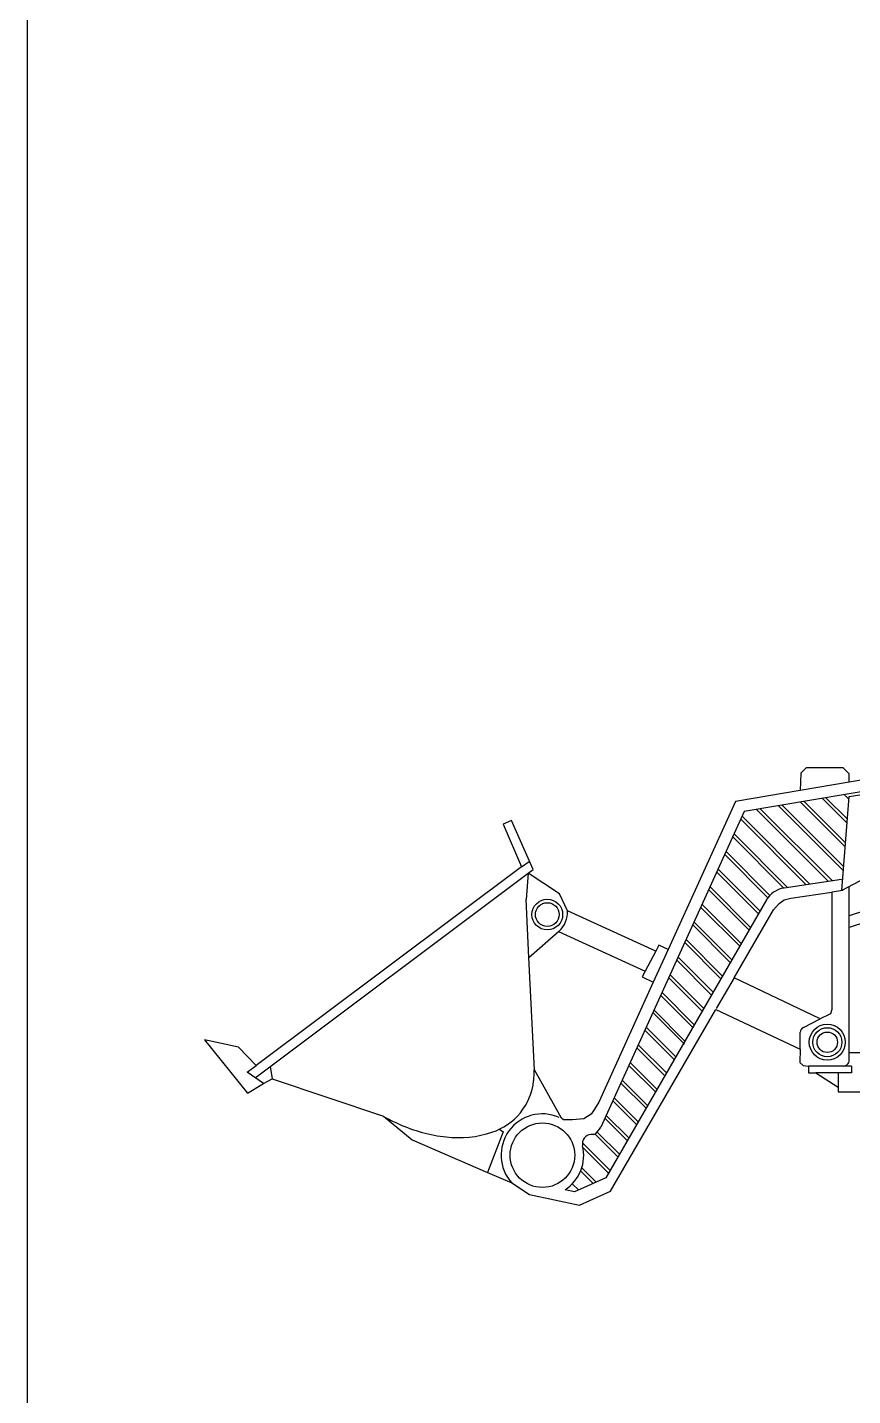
# Model space of a CAD drawing. Header units: centimetres. Extents: x 56177 to 99483, y 493 to 15482.
# Drawn here: x 56177.1 to 56450.5, y 1941.9 to 2394.9 of the extents above; entities that cross this region are included whole.
import ezdxf

# ---------------------------------------------------------------- set-up
doc = ezdxf.new("R2010")
doc.units = ezdxf.units.CM
doc.header["$MEASUREMENT"] = 0
doc.layers.add('010_BLOQUES', color=250, linetype='Continuous')

# ---------------------------------------------------------------- blocks, each defined once
blk = doc.blocks.new('A$C03271AD4')
at = {"layer": '010_BLOQUES'}
for p, q in [((1.9921, 1.634), (1.9743, 1.6161)), ((2.1152, 1.634), (1.9921, 1.634)), ((2.1352, 1.6139), (2.1152, 1.634)), ((1.9743, 1.6161), (1.9721, 1.5588)), ((2.1352, 1.5863), (1.9721, 1.5588)), ((2.3344, 1.62), (2.1352, 1.5863)), ((2.1352, 1.5863), (2.1352, 1.6139)), ((1.9721, 1.5588), (1.7581, 1.5227)), ((2.3363, 1.5817), (1.7874, 1.4891)), ((2.134, 1.5295), (2.1185, 1.545)), ((2.1347, 1.5388), (2.3282, 1.57)), ((1.7581, 1.5227), (1.5351, 1.0319)), ((2.0669, 1.2572), (1.8281, 1.496)), ((2.0792, 1.259), (1.8402, 1.498)), ((2.116, 1.2929), (1.9007, 1.5082)), ((2.117, 1.306), (1.9128, 1.5103)), ((2.122, 1.3718), (1.9733, 1.5205)), ((2.123, 1.3849), (1.9854, 1.5225)), ((2.128, 1.4506), (2.0459, 1.5327)), ((2.129, 1.4638), (2.058, 1.5348)), ((2.111, 1.2272), (2.1347, 1.5388)), ((1.0168, 1.4594), (0.9892, 1.4476)), ((1.0883, 1.2966), (1.0168, 1.4594)), ((1.7874, 1.4891), (1.3127, 0.4443)), ((1.9928, 1.2464), (1.7758, 1.4635)), ((2.0051, 1.2482), (1.7802, 1.4732)), ((2.5414, 1.4587), (2.111, 1.2272)), ((0.9892, 1.4476), (1.0499, 1.3054)), ((1.9187, 1.2356), (1.7492, 1.4051)), ((1.9311, 1.2374), (1.7537, 1.4148)), ((1.0499, 1.3054), (1.0746, 1.3239)), ((1.8659, 1.2037), (1.7227, 1.3468)), ((1.8723, 1.2114), (1.7272, 1.3565)), ((0.1672, 0.6078), (1.0719, 1.2844)), ((1.0499, 1.3054), (0.1703, 0.6476)), ((1.0719, 1.2844), (1.0653, 1.1973)), ((1.0719, 1.2844), (1.0883, 1.2966)), ((1.1759, 1.217), (1.0719, 1.2844)), ((1.8344, 1.1502), (1.6962, 1.2884)), ((1.8396, 1.1592), (1.7006, 1.2982)), ((2.519, 1.2701), (2.1352, 1.1439)), ((1.8033, 1.0965), (1.6697, 1.2301)), ((1.8085, 1.1055), (1.6741, 1.2398)), ((2.1091, 1.2634), (1.9194, 1.2357)), ((2.1144, 1.2273), (2.0775, 1.2219)), ((2.1352, 0.6662), (2.1352, 1.2401)), ((2.5374, 1.2372), (2.1352, 1.105)), ((1.0739, 1.0062), (1.0653, 1.1973)), ((1.202, 1.1603), (1.1759, 1.217)), ((1.8612, 1.1966), (1.3286, 0.2762)), ((1.7774, 1.0517), (1.6476, 1.1815)), ((1.8839, 1.1631), (1.9032, 1.1842)), ((1.9032, 1.1842), (1.919, 1.1965)), ((1.919, 1.1965), (1.9416, 1.2022)), ((1.9416, 1.2022), (2.0775, 1.2219)), ((2.0775, 1.2219), (2.0775, 0.8332)), ((1.494, 1.0268), (1.202, 1.1603)), ((1.494, 1.0268), (1.202, 1.1603)), ((1.7722, 1.0427), (1.6432, 1.1717)), ((1.7539, 0.9383), (1.8839, 1.1631)), ((1.0739, 1.0062), (1.1721, 1.0916)), ((1.1739, 1.0932), (1.1721, 1.0916)), ((1.1721, 1.0916), (1.459, 0.9604)), ((1.7411, 0.989), (1.6167, 1.1134)), ((1.7463, 0.998), (1.6211, 1.1231)), ((1.5042, 1.046), (1.494, 1.0268)), ((1.5351, 1.0319), (1.5042, 1.046)), ((1.71, 0.9352), (1.5902, 1.0551)), ((1.7152, 0.9442), (1.5946, 1.0648)), ((1.0921, 0.6336), (1.0739, 1.0062)), ((1.494, 1.0268), (1.459, 0.9604)), ((1.5351, 1.0319), (1.4861, 0.9242)), ((1.6789, 0.8815), (1.5637, 0.9967)), ((1.6841, 0.8905), (1.5681, 1.0064)), ((1.459, 0.9604), (1.4488, 0.9412)), ((1.4861, 0.9242), (1.3054, 0.5265)), ((1.4488, 0.9412), (1.4861, 0.9242)), ((1.6478, 0.8278), (1.5372, 0.9384)), ((1.653, 0.8367), (1.5416, 0.9481)), ((1.7539, 0.9383), (1.6948, 0.8363)), ((2.0388, 0.8022), (1.7539, 0.9383)), ((1.6167, 0.774), (1.5107, 0.88)), ((1.6219, 0.783), (1.5151, 0.8898)), ((1.3448, 0.2315), (1.6929, 0.8331)), ((1.5895, 0.7188), (1.4849, 0.8234)), ((1.5908, 0.7292), (1.4886, 0.8314)), ((1.6929, 0.8331), (1.9721, 0.7019)), ((2.0663, 0.816), (2.0388, 0.8022)), ((2.0731, 0.8196), (2.0663, 0.816)), ((2.0775, 0.8332), (2.0731, 0.8196)), ((1.5605, 0.677), (1.4628, 0.7747)), ((1.9833, 0.7744), (2.0388, 0.8022)), ((0.1118, 0.7091), (0, 0.7328)), ((0, 0.7328), (0.1423, 0.5565)), ((1.5554, 0.668), (1.4584, 0.765)), ((1.9721, 0.7019), (1.9721, 0.7583)), ((0.1703, 0.6476), (0.1118, 0.7091)), ((1.5243, 0.6143), (1.4319, 0.7067)), ((1.5294, 0.6233), (1.4363, 0.7164)), ((1.9721, 0.7019), (1.9713, 0.6585)), ((2.2775, 0.6899), (2.1352, 0.6899)), ((0.1413, 0.6259), (0.1703, 0.6476)), ((0.2173, 0.6453), (0.2239, 0.6037)), ((1.4932, 0.5606), (1.4054, 0.6483)), ((1.4983, 0.5695), (1.4098, 0.6581)), ((1.9713, 0.6585), (1.9822, 0.6476)), ((1.9822, 0.6476), (2.0001, 0.6461)), ((2.1429, 0.6461), (2.0001, 0.6461)), ((2.0001, 0.6461), (2.0001, 0.6234)), ((2.1429, 0.6461), (2.1429, 0.6234)), ((0.1948, 0.5886), (0.1413, 0.6259)), ((0.1948, 0.5886), (0.2239, 0.6037)), ((0.2239, 0.6037), (0.5923, 0.4798)), ((1.1818, 0.4734), (1.0921, 0.6336)), ((1.462, 0.5068), (1.3789, 0.59)), ((1.4672, 0.5158), (1.3833, 0.5997)), ((2.0001, 0.6234), (2.0248, 0.6234)), ((2.1429, 0.6234), (2.0248, 0.6234)), ((2.0248, 0.6234), (2.0987, 0.5769)), ((2.0987, 0.6234), (2.0987, 0.5769)), ((0.1423, 0.5565), (0.1948, 0.5886)), ((2.0987, 0.5769), (2.0987, 0.5614)), ((2.0987, 0.5614), (2.2775, 0.5614)), ((1.2916, 0.5039), (1.2803, 0.487)), ((1.3054, 0.5265), (1.2916, 0.5039)), ((1.4309, 0.4531), (1.3524, 0.5316)), ((1.4361, 0.462), (1.3568, 0.5414)), ((0.5928, 0.4797), (0.5923, 0.4798)), ((0.5923, 0.4798), (0.6874, 0.4017)), ((1.1886, 0.4683), (1.1818, 0.4734)), ((1.2186, 0.4683), (1.1886, 0.4683)), ((1.1886, 0.4683), (1.1886, 0.4683)), ((1.256, 0.472), (1.2186, 0.4683)), ((1.2803, 0.487), (1.256, 0.472)), ((1.3998, 0.3993), (1.3258, 0.4733)), ((1.405, 0.4083), (1.3303, 0.483)), ((0.9888, 0.4283), (0.937, 0.2941)), ((0.9769, 0.4372), (0.9888, 0.4283)), ((1.2891, 0.42), (1.2793, 0.4194)), ((1.3687, 0.3456), (1.2925, 0.4218)), ((1.3739, 0.3545), (1.3006, 0.4278)), ((0.6874, 0.4017), (0.937, 0.2941)), ((1.3428, 0.3008), (1.2514, 0.3922)), ((1.3376, 0.2918), (1.2535, 0.3759)), ((0.937, 0.2941), (1.0173, 0.2595)), ((1.3286, 0.2762), (1.2251, 0.2303)), ((1.2869, 0.2577), (1.2455, 0.2991)), ((1.2967, 0.2621), (1.2493, 0.3094)), ((1.0173, 0.2595), (1.0764, 0.221)), ((1.2251, 0.2303), (1.1944, 0.2369)), ((1.2379, 0.236), (1.2176, 0.2563)), ((1.2413, 0.1856), (1.3448, 0.2315)), ((1.0764, 0.221), (1.2413, 0.1856))]:
    blk.add_line(p, q, dxfattribs=at)
for centre, radius in [((1.135, 1.1478), 0.0509), ((1.135, 1.1478), 0.0393), ((2.0624, 0.7251), 0.0597), ((2.0624, 0.7251), 0.0482), ((2.0624, 0.7251), 0.0339), ((1.1189, 0.3511), 0.1069)]:
    blk.add_circle(centre, radius, dxfattribs=at)
for centre, radius, start, end in [((1.9305, 1.1565), 0.08, 97.9822, 152.1144), ((1.1199, 1.1553), 0.0823, 311.0456, 3.4874), ((1.9921, 0.7565), 0.02, 116.344, 174.7661), ((2.1152, 0.6661), 0.02, 270, 0.4038), ((0.8887, 0.6194), 0.2024, 320.889, 353.7031), ((0.7325, 0.6366), 0.3596, 353.7031, 359.5289), ((0.9489, 1.131), 0.7423, 241.3326, 245.7893), ((0.8579, 0.9287), 0.5205, 245.7893, 263.6052), ((0.8887, 0.6194), 0.2024, 288.075, 320.889), ((1.1189, 0.3511), 0.1369, 66.2359, 222.0258), ((0.84, 0.7688), 0.3596, 263.6052, 288.075), ((1.2812, 0.3896), 0.0299, 93.6775, 193.3266), ((1.2671, 0.465), 0.05, 296.0165, 335.5639), ((1.1189, 0.3511), 0.1369, 303.4562, 13.3266)]:
    blk.add_arc(centre, radius, start, end, dxfattribs=at)

msp = doc.modelspace()

# ---------------------------------------------------------------- linework, layer by layer
msp.add_lwpolyline([(56177.13, 3675.93), (59479.95, 3675.93), (59479.95, 513.41), (56177.13, 513.41)], close=True)

# ---------------------------------------------------------------- block references
at = {"xscale": 100, "yscale": 100, "zscale": 100}
msp.add_blockref('A$C03271AD4', (56235.83, 1986.37), dxfattribs=at)

doc.saveas('drawing.dxf')
